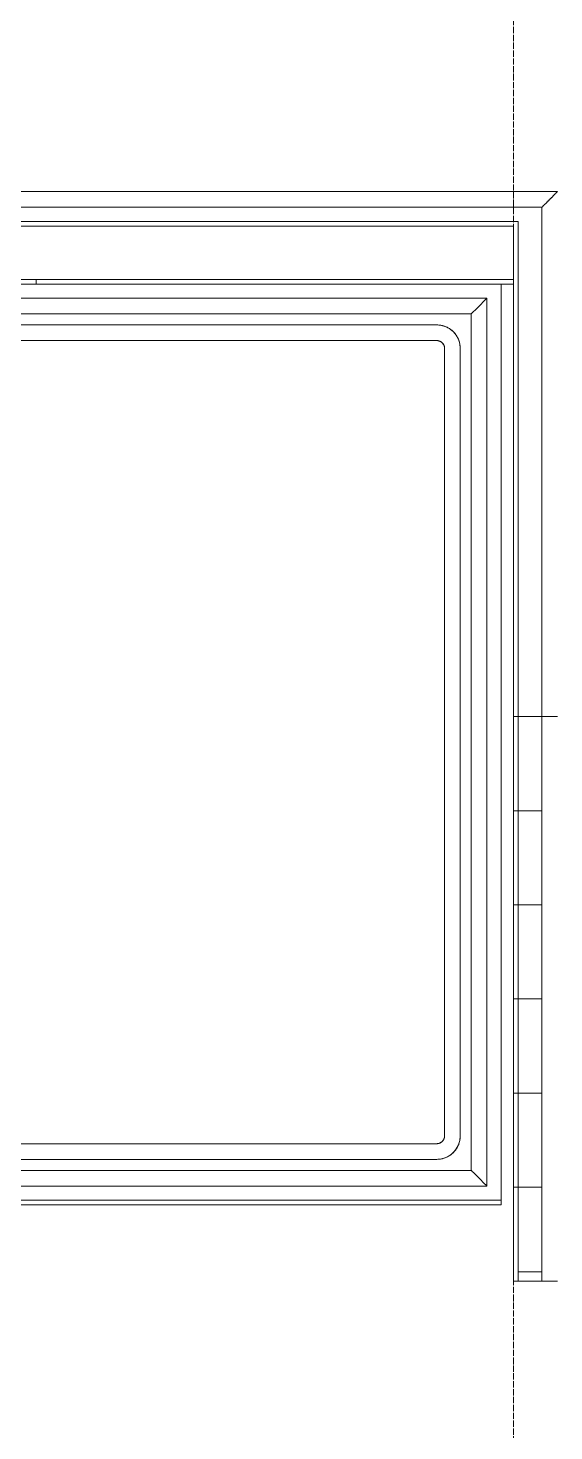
# Model space of a CAD drawing. Header units: millimetres. Extents: x -215207 to 92095, y -30385 to 123050.
# Drawn here: x -177734 to -176056, y -25564 to -21092 of the extents above; entities that cross this region are included whole.
import ezdxf

# ---------------------------------------------------------------- set-up
doc = ezdxf.new("R2010")
doc.units = ezdxf.units.MM
doc.linetypes.add('ADSK_Линия сетки', pattern=[25, 20, -2.5, 0, -2.5])
for name, color, linetype, lineweight in [('Лестницы', 7, 'Continuous', 9), ('Ограждение', 7, 'Continuous', 9), ('Оси', 7, 'Continuous', 9), ('Пандусы', 7, 'Continuous', 18), ('Стены наружные', 7, 'Continuous', 20)]:
    doc.layers.add(name, color=color, linetype=linetype, lineweight=lineweight)

# ---------------------------------------------------------------- blocks, each defined once
blk = doc.blocks.new('1 этаж 21082025')
at = {"layer": 'Лестницы'}
for p, q in [((21850, -53150), (23765, -53150)), ((23765, -53150), (23765, -54728.6)), ((23765, -54728.6), (23840, -54728.6)), ((23765, -55028.6), (23765, -54728.6)), ((23765, -54728.6), (23840, -54728.6)), ((23765, -55328.6), (23765, -55028.6)), ((23765, -55028.6), (23840, -55028.6)), ((23765, -55028.6), (23840, -55028.6)), ((23765, -55628.6), (23765, -55328.6)), ((23765, -55328.6), (23840, -55328.6)), ((23765, -55328.6), (23840, -55328.6)), ((23765, -55928.6), (23765, -55628.6)), ((23765, -55628.6), (23840, -55628.6)), ((23765, -55628.6), (23840, -55628.6)), ((23765, -56228.6), (23765, -55928.6)), ((23765, -55928.6), (23840, -55928.6)), ((23765, -55928.6), (23840, -55928.6)), ((23765, -56498.6), (23765, -56228.6)), ((23765, -56228.6), (23840, -56228.6)), ((23765, -56228.6), (23840, -56228.6))]:
    blk.add_line(p, q, dxfattribs=at)
at = {"layer": 'Ограждение'}
for p, q in [((23890.4, -53055), (21850, -53055)), ((21850, -53105), (23840.4, -53105)), ((23840.4, -53105), (23840.4, -54728.6)), ((23665, -53395), (22010, -53395)), ((23661.7, -53398.3), (23664.2, -53395.9)), ((23664.2, -53395.9), (23661.7, -53398.3)), ((23664.2, -53395.9), (23665, -53395)), ((23665, -53395), (23664.2, -53395.9)), ((23665, -56225), (23665, -53395)), ((23618.4, -53441.7), (23622.3, -53437.7)), ((23622.3, -53437.7), (23618.4, -53441.7)), ((23622.3, -53437.7), (23627.5, -53432.5)), ((23627.5, -53432.5), (23622.3, -53437.7)), ((23627.5, -53432.5), (23633.5, -53426.5)), ((23633.5, -53426.5), (23627.5, -53432.5)), ((23633.5, -53426.5), (23640, -53420)), ((23640, -53420), (23633.5, -53426.5)), ((23640, -53420), (23646.5, -53413.5)), ((23646.5, -53413.5), (23640, -53420)), ((23646.5, -53413.5), (23652.5, -53407.5)), ((23652.5, -53407.5), (23646.5, -53413.5)), ((23652.5, -53407.5), (23657.7, -53402.3)), ((23657.7, -53402.3), (23652.5, -53407.5)), ((23657.7, -53402.3), (23661.7, -53398.3)), ((23661.7, -53398.3), (23657.7, -53402.3)), ((23505, -53480), (21852, -53480)), ((22010, -53445), (23615, -53445)), ((23505, -53480), (22010, -53480)), ((23505.8, -53480), (23505, -53480)), ((23508.8, -53480.1), (23505.8, -53480)), ((23508.8, -53480.1), (23505.8, -53480)), ((23511.8, -53480.3), (23508.8, -53480.1)), ((23511.8, -53480.3), (23508.8, -53480.1)), ((23514.8, -53480.6), (23511.8, -53480.3)), ((23514.8, -53480.6), (23511.8, -53480.3)), ((23517.8, -53481.1), (23514.8, -53480.6)), ((23517.8, -53481.1), (23514.8, -53480.6)), ((23520.7, -53481.7), (23517.8, -53481.1)), ((23520.7, -53481.7), (23517.8, -53481.1)), ((23523.6, -53482.3), (23520.7, -53481.7)), ((23523.6, -53482.3), (23520.7, -53481.7)), ((23526.5, -53483.1), (23523.6, -53482.3)), ((23526.5, -53483.1), (23523.6, -53482.3)), ((23529.4, -53484.1), (23526.5, -53483.1)), ((23529.4, -53484.1), (23526.5, -53483.1)), ((23532.2, -53485.1), (23529.4, -53484.1)), ((23532.2, -53485.1), (23529.4, -53484.1)), ((23535, -53486.2), (23532.2, -53485.1)), ((23535, -53486.2), (23532.2, -53485.1)), ((23615, -53445), (23615.9, -53444.1)), ((23615.9, -53444.1), (23615, -53445)), ((23615, -53445), (23615, -56175)), ((23615.9, -53444.1), (23618.4, -53441.7)), ((23618.4, -53441.7), (23615.9, -53444.1)), ((23505, -53530), (21852, -53530)), ((22010, -53530), (23505, -53530)), ((23505, -53530), (23506, -53530)), ((23506, -53530), (23507, -53530.1)), ((23507, -53530.1), (23508, -53530.2)), ((23508, -53530.2), (23509, -53530.3)), ((23509, -53530.3), (23510, -53530.5)), ((23537.7, -53487.5), (23535, -53486.2)), ((23537.7, -53487.5), (23535, -53486.2)), ((23540.4, -53488.9), (23537.7, -53487.5)), ((23540.4, -53488.9), (23537.7, -53487.5)), ((23543, -53490.3), (23540.4, -53488.9)), ((23543, -53490.3), (23540.4, -53488.9)), ((23545.5, -53491.9), (23543, -53490.3)), ((23545.5, -53491.9), (23543, -53490.3)), ((23548, -53493.6), (23545.5, -53491.9)), ((23548, -53493.6), (23545.5, -53491.9)), ((23550.4, -53495.3), (23548, -53493.6)), ((23550.4, -53495.3), (23548, -53493.6)), ((23552.8, -53497.2), (23550.4, -53495.3)), ((23552.8, -53497.2), (23550.4, -53495.3)), ((23555.1, -53499.2), (23552.8, -53497.2)), ((23555.1, -53499.2), (23552.8, -53497.2)), ((23557.3, -53501.2), (23555.1, -53499.2)), ((23557.3, -53501.2), (23555.1, -53499.2)), ((23559.4, -53503.3), (23557.3, -53501.2)), ((23559.4, -53503.3), (23557.3, -53501.2)), ((23561.4, -53505.5), (23559.4, -53503.3)), ((23561.4, -53505.5), (23559.4, -53503.3)), ((23563.3, -53507.8), (23561.4, -53505.5)), ((23563.3, -53507.8), (23561.4, -53505.5)), ((23565.2, -53510.2), (23563.3, -53507.8)), ((23565.2, -53510.2), (23563.3, -53507.8)), ((23566.9, -53512.7), (23565.2, -53510.2)), ((23566.9, -53512.7), (23565.2, -53510.2)), ((23568.5, -53515.2), (23566.9, -53512.7)), ((23568.5, -53515.2), (23566.9, -53512.7)), ((23570.1, -53517.7), (23568.5, -53515.2)), ((23570.1, -53517.7), (23568.5, -53515.2)), ((23571.5, -53520.4), (23570.1, -53517.7)), ((23571.5, -53520.4), (23570.1, -53517.7)), ((23572.9, -53523.1), (23571.5, -53520.4)), ((23572.9, -53523.1), (23571.5, -53520.4)), ((23574.1, -53525.8), (23572.9, -53523.1)), ((23574.1, -53525.8), (23572.9, -53523.1)), ((23575.2, -53528.6), (23574.1, -53525.8)), ((23575.2, -53528.6), (23574.1, -53525.8)), ((23576.2, -53531.4), (23575.2, -53528.6)), ((23576.2, -53531.4), (23575.2, -53528.6)), ((23510, -53530.5), (23510.9, -53530.7)), ((23510.9, -53530.7), (23511.9, -53531)), ((23511.9, -53531), (23512.9, -53531.3)), ((23512.9, -53531.3), (23513.8, -53531.6)), ((23513.8, -53531.6), (23514.7, -53532)), ((23514.7, -53532), (23515.7, -53532.4)), ((23515.7, -53532.4), (23516.5, -53532.8)), ((23516.5, -53532.8), (23517.4, -53533.3)), ((23517.4, -53533.3), (23518.3, -53533.8)), ((23518.3, -53533.8), (23519.1, -53534.4)), ((23519.1, -53534.4), (23519.9, -53534.9)), ((23519.9, -53534.9), (23520.7, -53535.6)), ((23520.7, -53535.6), (23521.5, -53536.2)), ((23521.5, -53536.2), (23522.2, -53536.9)), ((23522.2, -53536.9), (23522.9, -53537.6)), ((23522.9, -53537.6), (23523.6, -53538.3)), ((23523.6, -53538.3), (23524.3, -53539.1)), ((23524.3, -53539.1), (23524.9, -53539.9)), ((23524.9, -53539.9), (23525.5, -53540.7)), ((23525.5, -53540.7), (23526, -53541.5)), ((23526, -53541.5), (23526.6, -53542.3)), ((23526.6, -53542.3), (23527.1, -53543.2)), ((23527.1, -53543.2), (23527.5, -53544.1)), ((23527.5, -53544.1), (23527.9, -53545)), ((23527.9, -53545), (23528.3, -53545.9)), ((23528.3, -53545.9), (23528.6, -53546.9)), ((23528.6, -53546.9), (23529, -53547.8)), ((23529, -53547.8), (23529.2, -53548.8)), ((23529.2, -53548.8), (23529.4, -53549.8)), ((23529.4, -53549.8), (23529.6, -53550.8)), ((23529.6, -53550.8), (23529.8, -53551.7)), ((23529.8, -53551.7), (23529.9, -53552.7)), ((23529.9, -53552.7), (23530, -53553.7)), ((23530, -53553.7), (23530, -53554.7)), ((23530, -53554.7), (23530, -53555)), ((23530, -53555), (23530, -56065)), ((23530, -56065), (23530, -53555)), ((23577.1, -53534.3), (23576.2, -53531.4)), ((23577.1, -53534.3), (23576.2, -53531.4)), ((23577.9, -53537.2), (23577.1, -53534.3)), ((23577.9, -53537.2), (23577.1, -53534.3)), ((23578.5, -53540.1), (23577.9, -53537.2)), ((23578.5, -53540.1), (23577.9, -53537.2)), ((23579, -53543.1), (23578.5, -53540.1)), ((23579, -53543.1), (23578.5, -53540.1)), ((23579.5, -53546), (23579, -53543.1)), ((23579.5, -53546), (23579, -53543.1)), ((23579.8, -53549), (23579.5, -53546)), ((23579.8, -53549), (23579.5, -53546)), ((23579.9, -53552), (23579.8, -53549)), ((23579.9, -53552), (23579.8, -53549)), ((23580, -53555), (23579.9, -53552)), ((23580, -53555), (23579.9, -53552)), ((23580, -56065), (23580, -53555)), ((23580, -56065), (23580, -53555)), ((23840, -54728.6), (23890, -54728.6)), ((23840, -56528.6), (23840, -54728.6)), ((23863.1, -54728.6), (23867.7, -54728.6)), ((23525.6, -56079.1), (23525.1, -56079.9)), ((23526.2, -56078.3), (23525.6, -56079.1)), ((23526.7, -56077.4), (23526.2, -56078.3)), ((23527.2, -56076.5), (23526.7, -56077.4)), ((23527.6, -56075.6), (23527.2, -56076.5)), ((23528, -56074.7), (23527.6, -56075.6)), ((23528.4, -56073.8), (23528, -56074.7)), ((23528.7, -56072.9), (23528.4, -56073.8)), ((23529, -56071.9), (23528.7, -56072.9)), ((23529.3, -56070.9), (23529, -56071.9)), ((23529.5, -56070), (23529.3, -56070.9)), ((23529.7, -56069), (23529.5, -56070)), ((23529.8, -56068), (23529.7, -56069)), ((23529.9, -56067), (23529.8, -56068)), ((23530, -56066), (23529.9, -56067)), ((23530, -56065), (23530, -56066)), ((23578.3, -56080.7), (23578.9, -56077.7)), ((23578.3, -56080.7), (23578.9, -56077.7)), ((23578.9, -56077.7), (23579.4, -56074.8)), ((23578.9, -56077.7), (23579.4, -56074.8)), ((23579.4, -56074.8), (23579.7, -56071.8)), ((23579.4, -56074.8), (23579.7, -56071.8)), ((23579.7, -56071.8), (23579.9, -56068.8)), ((23579.7, -56071.8), (23579.9, -56068.8)), ((23579.9, -56068.8), (23580, -56065.8)), ((23579.9, -56068.8), (23580, -56065.8)), ((23580, -56065.8), (23580, -56065)), ((21852, -56090), (23505, -56090)), ((23505, -56090), (22010, -56090)), ((23505.3, -56090), (23505, -56090)), ((23506.3, -56090), (23505.3, -56090)), ((23507.3, -56089.9), (23506.3, -56090)), ((23508.3, -56089.8), (23507.3, -56089.9)), ((23509.3, -56089.6), (23508.3, -56089.8)), ((23510.2, -56089.4), (23509.3, -56089.6)), ((23511.2, -56089.2), (23510.2, -56089.4)), ((23512.2, -56089), (23511.2, -56089.2)), ((23513.1, -56088.6), (23512.2, -56089)), ((23514.1, -56088.3), (23513.1, -56088.6)), ((23515, -56087.9), (23514.1, -56088.3)), ((23515.9, -56087.5), (23515, -56087.9)), ((23516.8, -56087), (23515.9, -56087.5)), ((23517.7, -56086.6), (23516.8, -56087)), ((23518.5, -56086), (23517.7, -56086.6)), ((23519.3, -56085.5), (23518.5, -56086)), ((23520.1, -56084.9), (23519.3, -56085.5)), ((23520.9, -56084.3), (23520.1, -56084.9)), ((23521.7, -56083.6), (23520.9, -56084.3)), ((23522.4, -56082.9), (23521.7, -56083.6)), ((23523.1, -56082.2), (23522.4, -56082.9)), ((23523.8, -56081.5), (23523.1, -56082.2)), ((23524.4, -56080.7), (23523.8, -56081.5)), ((23525.1, -56079.9), (23524.4, -56080.7)), ((23549.8, -56125.2), (23552.2, -56123.3)), ((23549.8, -56125.2), (23552.2, -56123.3)), ((23552.2, -56123.3), (23554.5, -56121.4)), ((23552.2, -56123.3), (23554.5, -56121.4)), ((23554.5, -56121.4), (23556.7, -56119.4)), ((23554.5, -56121.4), (23556.7, -56119.4)), ((23556.7, -56119.4), (23558.8, -56117.3)), ((23556.7, -56119.4), (23558.8, -56117.3)), ((23558.8, -56117.3), (23560.9, -56115.1)), ((23558.8, -56117.3), (23560.9, -56115.1)), ((23560.9, -56115.1), (23562.8, -56112.8)), ((23560.9, -56115.1), (23562.8, -56112.8)), ((23562.8, -56112.8), (23564.7, -56110.4)), ((23562.8, -56112.8), (23564.7, -56110.4)), ((23564.7, -56110.4), (23566.4, -56108)), ((23564.7, -56110.4), (23566.4, -56108)), ((23566.4, -56108), (23568.1, -56105.5)), ((23566.4, -56108), (23568.1, -56105.5)), ((23568.1, -56105.5), (23569.7, -56103)), ((23568.1, -56105.5), (23569.7, -56103)), ((23569.7, -56103), (23571.2, -56100.3)), ((23569.7, -56103), (23571.2, -56100.3)), ((23571.2, -56100.3), (23572.5, -56097.7)), ((23571.2, -56100.3), (23572.5, -56097.7)), ((23572.5, -56097.7), (23573.8, -56095)), ((23572.5, -56097.7), (23573.8, -56095)), ((23573.8, -56095), (23574.9, -56092.2)), ((23574.1, -56094.1), (23574.9, -56092.2)), ((23574.9, -56092.2), (23575.9, -56089.4)), ((23574.9, -56092.2), (23575.9, -56089.4)), ((23575.9, -56089.4), (23576.9, -56086.5)), ((23575.9, -56089.4), (23576.9, -56086.5)), ((23576.9, -56086.5), (23577.7, -56083.6)), ((23576.9, -56086.5), (23577.7, -56083.6)), ((23577.7, -56083.6), (23578.3, -56080.7)), ((23577.7, -56083.6), (23578.3, -56080.7)), ((21852, -56140), (23505, -56140)), ((22010, -56140), (23505, -56140)), ((23505, -56140), (23508, -56139.9)), ((23505, -56140), (23508, -56139.9)), ((23508, -56139.9), (23511, -56139.8)), ((23508, -56139.9), (23511, -56139.8)), ((23511, -56139.8), (23514, -56139.5)), ((23511, -56139.8), (23514, -56139.5)), ((23514, -56139.5), (23517, -56139)), ((23514, -56139.5), (23517, -56139)), ((23517, -56139), (23519.9, -56138.5)), ((23517, -56139), (23519.9, -56138.5)), ((23519.9, -56138.5), (23522.8, -56137.9)), ((23519.9, -56138.5), (23522.8, -56137.9)), ((23522.8, -56137.9), (23525.7, -56137.1)), ((23522.8, -56137.9), (23525.7, -56137.1)), ((23525.7, -56137.1), (23528.6, -56136.2)), ((23525.7, -56137.1), (23528.6, -56136.2)), ((23528.6, -56136.2), (23531.4, -56135.2)), ((23528.6, -56136.2), (23531.4, -56135.2)), ((23531.4, -56135.2), (23534.2, -56134.1)), ((23531.4, -56135.2), (23534.2, -56134.1)), ((23534.2, -56134.1), (23536.9, -56132.9)), ((23534.2, -56134.1), (23536.9, -56132.9)), ((23536.9, -56132.9), (23539.6, -56131.5)), ((23536.9, -56132.9), (23539.6, -56131.5)), ((23539.6, -56131.5), (23542.3, -56130.1)), ((23539.6, -56131.5), (23542.3, -56130.1)), ((23542.3, -56130.1), (23544.8, -56128.5)), ((23542.3, -56130.1), (23544.8, -56128.5)), ((23544.8, -56128.5), (23547.4, -56126.9)), ((23544.8, -56128.5), (23547.4, -56126.9)), ((23547.4, -56126.9), (23549.8, -56125.2)), ((23547.4, -56126.9), (23549.8, -56125.2)), ((23615, -56175), (22010, -56175)), ((23615, -56175), (23615.9, -56175.9)), ((23615.9, -56175.9), (23615, -56175)), ((23615.9, -56175.9), (23618.4, -56178.3)), ((23618.4, -56178.3), (23615.9, -56175.9)), ((23618.4, -56178.3), (23622.3, -56182.3)), ((23622.3, -56182.3), (23618.4, -56178.3)), ((23622.3, -56182.3), (23627.5, -56187.5)), ((23627.5, -56187.5), (23622.3, -56182.3)), ((23627.5, -56187.5), (23633.5, -56193.5)), ((23633.5, -56193.5), (23627.5, -56187.5)), ((23633.5, -56193.5), (23640, -56200)), ((23640, -56200), (23633.5, -56193.5)), ((23640, -56200), (23646.5, -56206.5)), ((23646.5, -56206.5), (23640, -56200)), ((23646.5, -56206.5), (23652.5, -56212.5)), ((23652.5, -56212.5), (23646.5, -56206.5)), ((23652.5, -56212.5), (23657.7, -56217.7)), ((23657.7, -56217.7), (23652.5, -56212.5)), ((22010, -56225), (23665, -56225)), ((23657.7, -56217.7), (23661.7, -56221.7)), ((23661.7, -56221.7), (23657.7, -56217.7)), ((23661.7, -56221.7), (23664.2, -56224.1)), ((23664.2, -56224.1), (23661.7, -56221.7)), ((23664.2, -56224.1), (23665, -56225)), ((23665, -56225), (23664.2, -56224.1)), ((23890, -56528.6), (23840, -56528.6))]:
    blk.add_line(p, q, dxfattribs=at)
for centre, radius, start, end in [((23505, -53555), 75, 0, 90), ((23505, -53555), 25, 50.2351, 90), ((23505, -53555), 25, 0, 90), ((23505, -53555), 25, 0, 39.7649), ((23505, -56065), 75, 270, 0), ((23505, -56065), 25, 270, 0), ((23505, -56065), 25, 320.2351, 0), ((23505, -56065), 25, 270, 309.7649)]:
    blk.add_arc(centre, radius, start, end, dxfattribs=at)
blk.add_open_spline([(23840.4, -53105), (23840.4, -53105), (23840.8, -53104.6), (23842.2, -53103.2), (23843.7, -53101.7), (23845.2, -53100.2), (23846.6, -53098.8), (23848.1, -53097.3), (23850.1, -53095.3), (23852.4, -53093), (23854.3, -53091.1), (23855.8, -53089.6), (23857.4, -53088), (23858.9, -53086.5), (23860.5, -53084.9), (23862.1, -53083.3), (23863.8, -53081.6), (23865.4, -53080), (23867, -53078.4), (23868.7, -53076.7), (23870.3, -53075.1), (23871.9, -53073.5), (23873.4, -53072), (23875, -53070.4), (23876.5, -53068.9), (23877.9, -53067.5), (23879.3, -53066.1), (23881.1, -53064.3), (23882.7, -53062.7), (23884.2, -53061.2), (23885.6, -53059.8), (23887.1, -53058.3), (23888.6, -53056.8), (23890, -53055.4), (23890.4, -53055), (23890.4, -53055)], degree=3, knots=[0, 0, 0, 0, 0.083333, 0.125, 0.166667, 0.208333, 0.229167, 0.25, 0.291667, 0.333333, 0.354167, 0.375, 0.395833, 0.416667, 0.4375, 0.458333, 0.479167, 0.5, 0.520833, 0.541667, 0.5625, 0.583333, 0.604167, 0.625, 0.645833, 0.666667, 0.6875, 0.708333, 0.75, 0.770833, 0.791667, 0.833333, 0.875, 0.916667, 1, 1, 1, 1], dxfattribs=at)
at = {"layer": 'Оси', "linetype": 'ADSK_Линия сетки'}
blk.add_line((23750, 5350.6), (23750, -60626.1), dxfattribs=at)
at = {"layer": 'Пандусы'}
for p, q in [((23710, -53350), (21850, -53350)), ((23710, -56270), (23710, -53350)), ((21850, -56270), (23710, -56270))]:
    blk.add_line(p, q, dxfattribs=at)
at = {"layer": 'Стены наружные'}
for p, q in [((23750, -53165), (15850, -53165)), ((22010, -53150), (23765, -53150)), ((23750, -56528.6), (23750, -53165)), ((23765, -53150), (23765, -56528.6)), ((15850, -53335), (23750, -53335)), ((22227.5, -53350), (22227.5, -53335)), ((23750, -53350), (23710, -53350)), ((23750, -54728.6), (23765, -54728.6)), ((23750, -55028.6), (23765, -55028.6)), ((23750, -55328.6), (23765, -55328.6)), ((23750, -55628.6), (23765, -55628.6)), ((23750, -55928.6), (23765, -55928.6)), ((23750, -56228.6), (23765, -56228.6)), ((23710, -56285), (18225, -56285)), ((23710, -56270), (23710, -56285)), ((23765, -56498.6), (23840, -56498.6)), ((23840, -56528.6), (23750, -56528.6))]:
    blk.add_line(p, q, dxfattribs=at)

msp = doc.modelspace()

# ---------------------------------------------------------------- block references
msp.add_blockref('1 этаж 21082025', (-199934.8, 31441.4))

doc.saveas('drawing.dxf')
